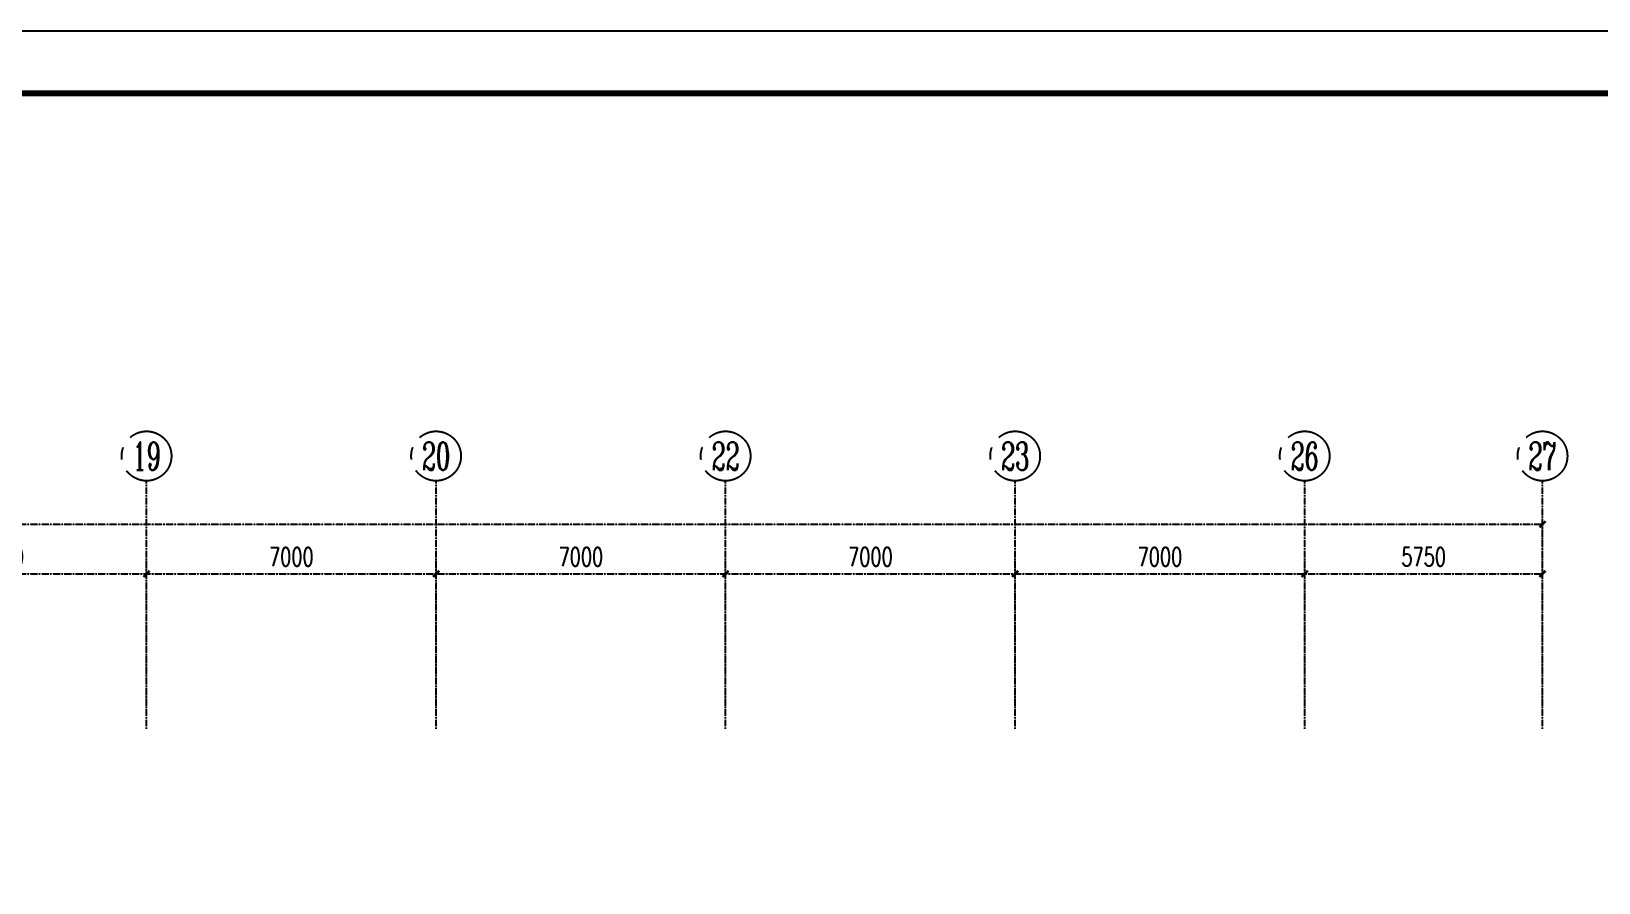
# Model space of a CAD drawing. Extents: x 1241380 to 1952554, y 1012187 to 1766051.
# Drawn here: x 1649079 to 1686972, y 1117743 to 1138337 of the extents above; entities that cross this region are included whole.
import ezdxf
from ezdxf.enums import TextEntityAlignment as Align

# ---------------------------------------------------------------- set-up
doc = ezdxf.new("R2010")
doc.units = 0
doc.linetypes.add('CENTER', pattern=[2, 1.25, -0.25, 0.25, -0.25])
for name, color, linetype in [('1-建筑底图', 8, 'Continuous'), ('AXIS', 251, 'CENTER'), ('AXIS_TEXT', 7, 'Continuous'), ('BTTK', 7, 'Continuous'), ('PUB_TITLE', 7, 'Continuous'), ('WALL', 2, 'Continuous')]:
    doc.layers.add(name, color=color, linetype=linetype)
doc.styles.add('_TCH_AXIS', font='COMPLEX', dxfattribs={"bigfont": 'GBCBIG'})
doc.styles.add('_TCH_DIM_T3', font='SIMPLEX', dxfattribs={"width": 0.705882, "bigfont": 'GBCBIG'})
doc.styles.add('COMPLEX', font='COMPLEX')
doc.styles.add('HZ(TK)', font='geniso.shx', dxfattribs={"width": 0.9, "bigfont": 'hztxt.shx'})
doc.styles.get("Standard").update_dxf_attribs({"font": 'gbeitc.shx', "bigfont": 'gbcbig.shx'})
doc.linetypes.add('JIEDI', pattern='A,1.25,-0.25,0.25,-0.25,0.625,["/",Standard,S=0.6,R=0,X=0,Y=-0.3],0.625,-0.25,0.25,-0.25', length=4)
doc.dimstyles.new('_TCH_ARCH&&150', dxfattribs={"dimtxt": 446.25, "dimasz": 150, "dimexe": 375, "dimexo": 450, "dimgap": 189.375, "dimtad": 1, "dimdec": 0, "dimzin": 0, "dimdsep": 46, "dimtxsty": '_TCH_DIM_T3', "dimblk": 'ARCHTICK', "dimcen": 0.09, "dimclrt": 7, "dimazin": 2, "dimtfac": 1, "dimtdec": 0, "dimtix": 1, "dimtmove": 2, "dimatfit": 3, "dimfxl": 1, "dimtolj": 1, "dimtzin": 0, "dimarcsym": 0})

# ---------------------------------------------------------------- blocks, each defined once
blk = doc.blocks.new('_AXISO')
blk.add_circle((0, 0), 0.5)
at = {"layer": 'AXIS_TEXT', "style": 'COMPLEX', "width": 1.041667}
blk.add_attdef('A', text='', height=0.56, dxfattribs=at).set_placement((-0.25, -0.28), (0.25, -0.28), align=Align.FIT)
blk = doc.blocks.new('_ArchTick')
at = {"color": 0, "linetype": 'ByBlock', "const_width": 0.4}
blk.add_lwpolyline([(-0.5, -0.5), (0.5, 0.5)], dxfattribs=at)
blk = doc.blocks.new('*D66')
at = {"layer": 'AXIS', "color": 0, "lineweight": -2, "transparency": 16777216}
for p, q in [((926858, 866392), (926858, 871267)), ((1041608, 866392), (1041608, 871267)), ((926858, 870892), (1041608, 870892))]:
    blk.add_line(p, q, dxfattribs=at)
at = {"layer": 'Defpoints', "color": 0}
for p in [(1041608, 870892), (926858, 865942), (1041608, 865942)]:
    blk.add_point(p, dxfattribs=at)
at = {"layer": 'AXIS', "color": 0, "lineweight": -2, "transparency": 16777216, "xscale": 150, "yscale": 150, "zscale": 150, "rotation": 180}
blk.add_blockref('_ArchTick', (926858, 870892), dxfattribs=at)
at = {"layer": 'AXIS', "color": 0, "lineweight": -2, "transparency": 16777216, "xscale": 150, "yscale": 150, "zscale": 150}
blk.add_blockref('_ArchTick', (1041608, 870892), dxfattribs=at)
at = {"layer": 'AXIS', "color": 7, "transparency": 16777216, "insert": (984233, 871305), "char_height": 446.2, "attachment_point": 5, "style": '_TCH_DIM_T3'}
blk.add_mtext('\\A1;114750', dxfattribs=at)
blk = doc.blocks.new('*D53')
at = {"layer": 'AXIS', "color": 0, "lineweight": -2, "transparency": 16777216}
for p, q in [((1000858, 866392), (1000858, 870067)), ((1007858, 866392), (1007858, 870067)), ((1000858, 869692), (1007858, 869692))]:
    blk.add_line(p, q, dxfattribs=at)
at = {"layer": 'Defpoints', "color": 0}
for p in [(1007858, 869692), (1000858, 865942), (1007858, 865942)]:
    blk.add_point(p, dxfattribs=at)
at = {"layer": 'AXIS', "color": 0, "lineweight": -2, "transparency": 16777216, "xscale": 150, "yscale": 150, "zscale": 150, "rotation": 180}
blk.add_blockref('_ArchTick', (1000858, 869692), dxfattribs=at)
at = {"layer": 'AXIS', "color": 0, "lineweight": -2, "transparency": 16777216, "xscale": 150, "yscale": 150, "zscale": 150}
blk.add_blockref('_ArchTick', (1007858, 869692), dxfattribs=at)
at = {"layer": 'AXIS', "color": 7, "transparency": 16777216, "insert": (1004358, 870105), "char_height": 446.2, "attachment_point": 5, "style": '_TCH_DIM_T3'}
blk.add_mtext('\\A1;7000', dxfattribs=at)
blk = doc.blocks.new('*D54')
at = {"layer": 'AXIS', "color": 0, "lineweight": -2, "transparency": 16777216}
for p, q in [((1007858, 866392), (1007858, 870067)), ((1014858, 866392), (1014858, 870067)), ((1007858, 869692), (1014858, 869692))]:
    blk.add_line(p, q, dxfattribs=at)
at = {"layer": 'Defpoints', "color": 0}
for p in [(1014858, 869692), (1007858, 865942), (1014858, 865942)]:
    blk.add_point(p, dxfattribs=at)
at = {"layer": 'AXIS', "color": 0, "lineweight": -2, "transparency": 16777216, "xscale": 150, "yscale": 150, "zscale": 150, "rotation": 180}
blk.add_blockref('_ArchTick', (1007858, 869692), dxfattribs=at)
at = {"layer": 'AXIS', "color": 0, "lineweight": -2, "transparency": 16777216, "xscale": 150, "yscale": 150, "zscale": 150}
blk.add_blockref('_ArchTick', (1014858, 869692), dxfattribs=at)
at = {"layer": 'AXIS', "color": 7, "transparency": 16777216, "insert": (1011358, 870105), "char_height": 446.2, "attachment_point": 5, "style": '_TCH_DIM_T3'}
blk.add_mtext('\\A1;7000', dxfattribs=at)
blk = doc.blocks.new('*D55')
at = {"layer": 'AXIS', "color": 0, "lineweight": -2, "transparency": 16777216}
for p, q in [((1014858, 866392), (1014858, 870067)), ((1021858, 866392), (1021858, 870067)), ((1014858, 869692), (1021858, 869692))]:
    blk.add_line(p, q, dxfattribs=at)
at = {"layer": 'Defpoints', "color": 0}
for p in [(1021858, 869692), (1014858, 865942), (1021858, 865942)]:
    blk.add_point(p, dxfattribs=at)
at = {"layer": 'AXIS', "color": 0, "lineweight": -2, "transparency": 16777216, "xscale": 150, "yscale": 150, "zscale": 150, "rotation": 180}
blk.add_blockref('_ArchTick', (1014858, 869692), dxfattribs=at)
at = {"layer": 'AXIS', "color": 0, "lineweight": -2, "transparency": 16777216, "xscale": 150, "yscale": 150, "zscale": 150}
blk.add_blockref('_ArchTick', (1021858, 869692), dxfattribs=at)
at = {"layer": 'AXIS', "color": 7, "transparency": 16777216, "insert": (1018358, 870105), "char_height": 446.2, "attachment_point": 5, "style": '_TCH_DIM_T3'}
blk.add_mtext('\\A1;7000', dxfattribs=at)
blk = doc.blocks.new('*D56')
at = {"layer": 'AXIS', "color": 0, "lineweight": -2, "transparency": 16777216}
for p, q in [((1021858, 866392), (1021858, 870067)), ((1028858, 866392), (1028858, 870067)), ((1021858, 869692), (1028858, 869692))]:
    blk.add_line(p, q, dxfattribs=at)
at = {"layer": 'Defpoints', "color": 0}
for p in [(1028858, 869692), (1021858, 865942), (1028858, 865942)]:
    blk.add_point(p, dxfattribs=at)
at = {"layer": 'AXIS', "color": 0, "lineweight": -2, "transparency": 16777216, "xscale": 150, "yscale": 150, "zscale": 150, "rotation": 180}
blk.add_blockref('_ArchTick', (1021858, 869692), dxfattribs=at)
at = {"layer": 'AXIS', "color": 0, "lineweight": -2, "transparency": 16777216, "xscale": 150, "yscale": 150, "zscale": 150}
blk.add_blockref('_ArchTick', (1028858, 869692), dxfattribs=at)
at = {"layer": 'AXIS', "color": 7, "transparency": 16777216, "insert": (1025358, 870105), "char_height": 446.2, "attachment_point": 5, "style": '_TCH_DIM_T3'}
blk.add_mtext('\\A1;7000', dxfattribs=at)
blk = doc.blocks.new('*D57')
at = {"layer": 'AXIS', "color": 0, "lineweight": -2, "transparency": 16777216}
for p, q in [((1028858, 866392), (1028858, 870067)), ((1035858, 866392), (1035858, 870067)), ((1028858, 869692), (1035858, 869692))]:
    blk.add_line(p, q, dxfattribs=at)
at = {"layer": 'Defpoints', "color": 0}
for p in [(1035858, 869692), (1028858, 865942), (1035858, 865942)]:
    blk.add_point(p, dxfattribs=at)
at = {"layer": 'AXIS', "color": 0, "lineweight": -2, "transparency": 16777216, "xscale": 150, "yscale": 150, "zscale": 150, "rotation": 180}
blk.add_blockref('_ArchTick', (1028858, 869692), dxfattribs=at)
at = {"layer": 'AXIS', "color": 0, "lineweight": -2, "transparency": 16777216, "xscale": 150, "yscale": 150, "zscale": 150}
blk.add_blockref('_ArchTick', (1035858, 869692), dxfattribs=at)
at = {"layer": 'AXIS', "color": 7, "transparency": 16777216, "insert": (1032358, 870105), "char_height": 446.2, "attachment_point": 5, "style": '_TCH_DIM_T3'}
blk.add_mtext('\\A1;7000', dxfattribs=at)
blk = doc.blocks.new('*D58')
at = {"layer": 'AXIS', "color": 0, "lineweight": -2, "transparency": 16777216}
for p, q in [((1035858, 866392), (1035858, 870067)), ((1041608, 866392), (1041608, 870067)), ((1035858, 869692), (1041608, 869692))]:
    blk.add_line(p, q, dxfattribs=at)
at = {"layer": 'Defpoints', "color": 0}
for p in [(1041608, 869692), (1035858, 865942), (1041608, 865942)]:
    blk.add_point(p, dxfattribs=at)
at = {"layer": 'AXIS', "color": 0, "lineweight": -2, "transparency": 16777216, "xscale": 150, "yscale": 150, "zscale": 150, "rotation": 180}
blk.add_blockref('_ArchTick', (1035858, 869692), dxfattribs=at)
at = {"layer": 'AXIS', "color": 0, "lineweight": -2, "transparency": 16777216, "xscale": 150, "yscale": 150, "zscale": 150}
blk.add_blockref('_ArchTick', (1041608, 869692), dxfattribs=at)
at = {"layer": 'AXIS', "color": 7, "transparency": 16777216, "insert": (1038733, 870105), "char_height": 446.2, "attachment_point": 5, "style": '_TCH_DIM_T3'}
blk.add_mtext('\\A1;5750', dxfattribs=at)
blk = doc.blocks.new('vhtemplate_2020年新竖式图框_A0')
at = {"layer": 'PUB_TITLE', "color": 7}
blk.add_lwpolyline([(0, 0), (1189, 0), (1189, 841), (0, 841)], close=True, dxfattribs=at)
at = {"layer": 'PUB_TITLE', "const_width": 1}
blk.add_lwpolyline([(25, 10), (1179, 10), (1179, 831), (25, 831)], close=True, dxfattribs=at)
at = {"layer": 'BTTK', "color": 4, "style": 'HZ(TK)', "width": 0.9}
for tag, p in [('合作单位', (1144, 743.5)), ('建设单位', (1144, 209.5)), ('工程名称', (1144, 176.5)), ('子项名称', (1154, 160)), ('图纸名称', (1144, 141))]:
    blk.add_attdef(tag, text='', height=3.5, dxfattribs=at).set_placement(p, align=Align.MIDDLE_CENTER)
for tag, p in [('注册证书号', (1156.5, 309.01)), ('注册印章号', (1156.5, 301.01)), ('设计号', (1154, 193)), ('图别', (1137.75, 34)), ('图号', (1170.25, 34)), ('版本号', (1137.75, 26)), ('日期', (1170.25, 26))]:
    blk.add_attdef(tag, text='', height=3.5, dxfattribs=at).set_placement(p, align=Align.MIDDLE)
blk = doc.blocks.new('ERT')
at = {"layer": 'AXIS'}
for p, q in [((1007858.2, 865942.1), (1007858.2, 871942.1)), ((1014858.2, 865942.1), (1014858.2, 871942.1)), ((1021858.2, 865942.1), (1021858.2, 871942.1)), ((1028858.2, 865942.1), (1028858.2, 871942.1)), ((1035858.2, 865942.1), (1035858.2, 871942.1)), ((1041608.2, 865942.1), (1041608.2, 871942.1))]:
    blk.add_line(p, q, dxfattribs=at)
ref = blk.add_blockref('_AXISO', (1007858.2, 872542.1), dxfattribs=dict(at, xscale=1200, yscale=1200, zscale=1200))
ref.add_attrib('A', '19', dxfattribs={"layer": 'AXIS_TEXT', "height": 678.82, "style": '_TCH_AXIS', "width": 0.724138}).set_placement((1007518.8, 872202.7), (1008197.6, 872202.7), align=Align.FIT)
ref = blk.add_blockref('_AXISO', (1014858.2, 872542.1), dxfattribs=dict(at, xscale=1200, yscale=1200, zscale=1200))
ref.add_attrib('A', '20', dxfattribs={"layer": 'AXIS_TEXT', "height": 678.82, "style": '_TCH_AXIS', "width": 0.617647}).set_placement((1014518.8, 872202.7), (1015197.6, 872202.7), align=Align.FIT)
ref = blk.add_blockref('_AXISO', (1021858.2, 872542.1), dxfattribs=dict(at, xscale=1200, yscale=1200, zscale=1200))
ref.add_attrib('A', '22', dxfattribs={"layer": 'AXIS_TEXT', "height": 678.82, "style": '_TCH_AXIS', "width": 0.617647}).set_placement((1021518.8, 872202.7), (1022197.6, 872202.7), align=Align.FIT)
ref = blk.add_blockref('_AXISO', (1028858.2, 872542.1), dxfattribs=dict(at, xscale=1200, yscale=1200, zscale=1200))
ref.add_attrib('A', '23', dxfattribs={"layer": 'AXIS_TEXT', "height": 678.82, "style": '_TCH_AXIS', "width": 0.617647}).set_placement((1028518.8, 872202.7), (1029197.6, 872202.7), align=Align.FIT)
ref = blk.add_blockref('_AXISO', (1035858.2, 872542.1), dxfattribs=dict(at, xscale=1200, yscale=1200, zscale=1200))
ref.add_attrib('A', '26', dxfattribs={"layer": 'AXIS_TEXT', "height": 678.82, "style": '_TCH_AXIS', "width": 0.617647}).set_placement((1035518.8, 872202.7), (1036197.6, 872202.7), align=Align.FIT)
ref = blk.add_blockref('_AXISO', (1041608.2, 872542.1), dxfattribs=dict(at, xscale=1200, yscale=1200, zscale=1200))
ref.add_attrib('A', '27', dxfattribs={"layer": 'AXIS_TEXT', "height": 678.82, "style": '_TCH_AXIS', "width": 0.617647}).set_placement((1041268.8, 872202.7), (1041947.6, 872202.7), align=Align.FIT)
for p1, p2, distance, picture, middle in [((926858.2, 865942.1), (1041608.2, 865942.1), 4950, '*D66', (984233.2, 871304.6)), ((1000858.2, 865942.1), (1007858.2, 865942.1), 3750, '*D53', (1004358.2, 870104.6)), ((1007858.2, 865942.1), (1014858.2, 865942.1), 3750, '*D54', (1011358.2, 870104.6)), ((1014858.2, 865942.1), (1021858.2, 865942.1), 3750, '*D55', (1018358.2, 870104.6)), ((1021858.2, 865942.1), (1028858.2, 865942.1), 3750, '*D56', (1025358.2, 870104.6)), ((1028858.2, 865942.1), (1035858.2, 865942.1), 3750, '*D57', (1032358.2, 870104.6)), ((1035858.2, 865942.1), (1041608.2, 865942.1), 3750, '*D58', (1038733.2, 870104.6))]:
    dim = blk.add_aligned_dim(p1=p1, p2=p2, distance=distance, dimstyle='_TCH_ARCH&&150', dxfattribs=at)
    dim.commit()
    dim.dimension.update_dxf_attribs({"geometry": picture, "text_midpoint": middle})
blk = doc.blocks.new('1-二层建筑底图')
at = {"layer": '1-建筑底图'}
blk.add_blockref('ERT', (644007, 300729), dxfattribs=at)

msp = doc.modelspace()

# ---------------------------------------------------------------- block references
at = {"layer": '1-建筑底图', "linetype": 'JIEDI'}
msp.add_blockref('1-二层建筑底图', (0, -45207.9), dxfattribs=at)
at = {"layer": 'WALL', "xscale": 150, "yscale": 150, "zscale": 150}
msp.add_blockref('vhtemplate_2020年新竖式图框_A0', (1546439.2, 1012186.9), dxfattribs=at)

doc.saveas('drawing.dxf')
